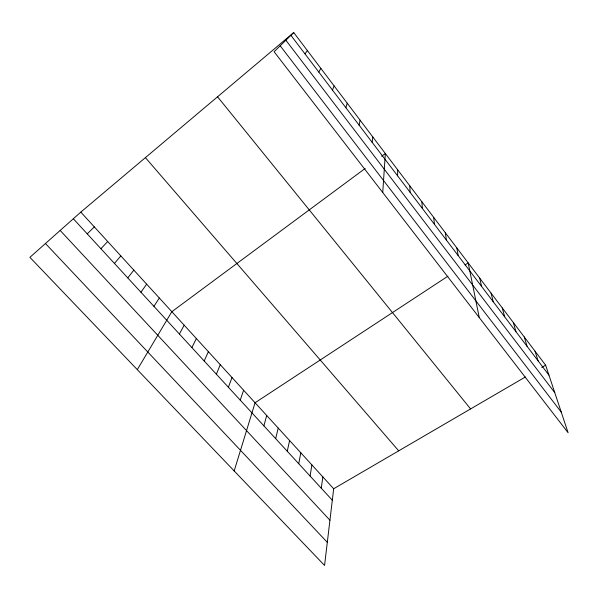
<?xml version="1.0" encoding="UTF-8"?>
<svg xmlns="http://www.w3.org/2000/svg" width="598" height="598" viewBox="0 0 598 598"><rect width="100%" height="100%" fill="white"/><g stroke="black" fill="none" stroke-linecap="round" stroke-linejoin="round"><path stroke-width="0.9" d="M397.61 175.857L397.677 169.817M382.742 192.519L385.336 153.522L381.599 156.295M80.812 212.111L333.677 488.753L324.557 565.446L29.9 257.334L80.812 212.111L293.723 32.554L545.63 365.176L568.1 432.728L274.108 51.734L293.723 32.554M372.12 142.287L372.816 136.994M321.261 488.192L322.853 476.92M310.07 476.03L311.902 464.93M298.738 463.719L300.809 452.806M359.084 125.124L360.116 120.22M287.264 451.251L289.589 440.524M275.648 438.626L278.22 428.086M263.882 425.836L266.715 415.498M345.861 107.7L347.229 103.2M234.184 470.947L255.062 402.753L447.962 276.179M240.246 400.144L243.61 390.225M228.384 387.25L232.017 377.54M216.364 374.191L220.281 364.698M332.428 90.021L334.147 85.933M204.195 360.968L208.396 351.699M191.868 347.573L196.361 338.535M179.385 334.005L184.177 325.2M318.794 72.066L320.872 68.404M137.301 369.639L171.835 311.693L365.206 168.434M153.918 306.326L159.33 298.021M140.934 292.213L146.667 284.162M304.95 53.835L307.402 50.613M127.77 277.913L133.84 270.132M114.435 263.419L120.848 255.914M100.92 248.731L107.677 241.502M87.226 233.848L94.335 226.904M465.057 264.959L468.182 262.911L479.275 317.62M333.677 488.753L525.373 376.987M541.766 367.426L545.63 365.176M45.455 243.513L327.3 542.334M60.174 230.447L329.932 520.208M73.337 218.756L332.316 500.205M145.419 157.633L398.709 450.84M217.56 96.786L470.596 408.927M280.185 45.784L561.253 412.149M285.866 40.23L554.757 392.624M290.89 35.319L548.942 375.133M535.016 351.161L538.103 360.863M524.252 336.951L527.115 346.392M513.346 322.554L515.977 331.726M502.29 307.948L504.675 316.843M491.078 293.147L493.215 301.758M479.708 278.137L481.599 286.449M456.835 247.931L458.195 255.638M445.331 232.742L446.422 240.134M433.67 217.343L434.484 224.407M421.837 201.72L422.367 208.455M409.847 185.888L410.079 192.272"/></g></svg>
